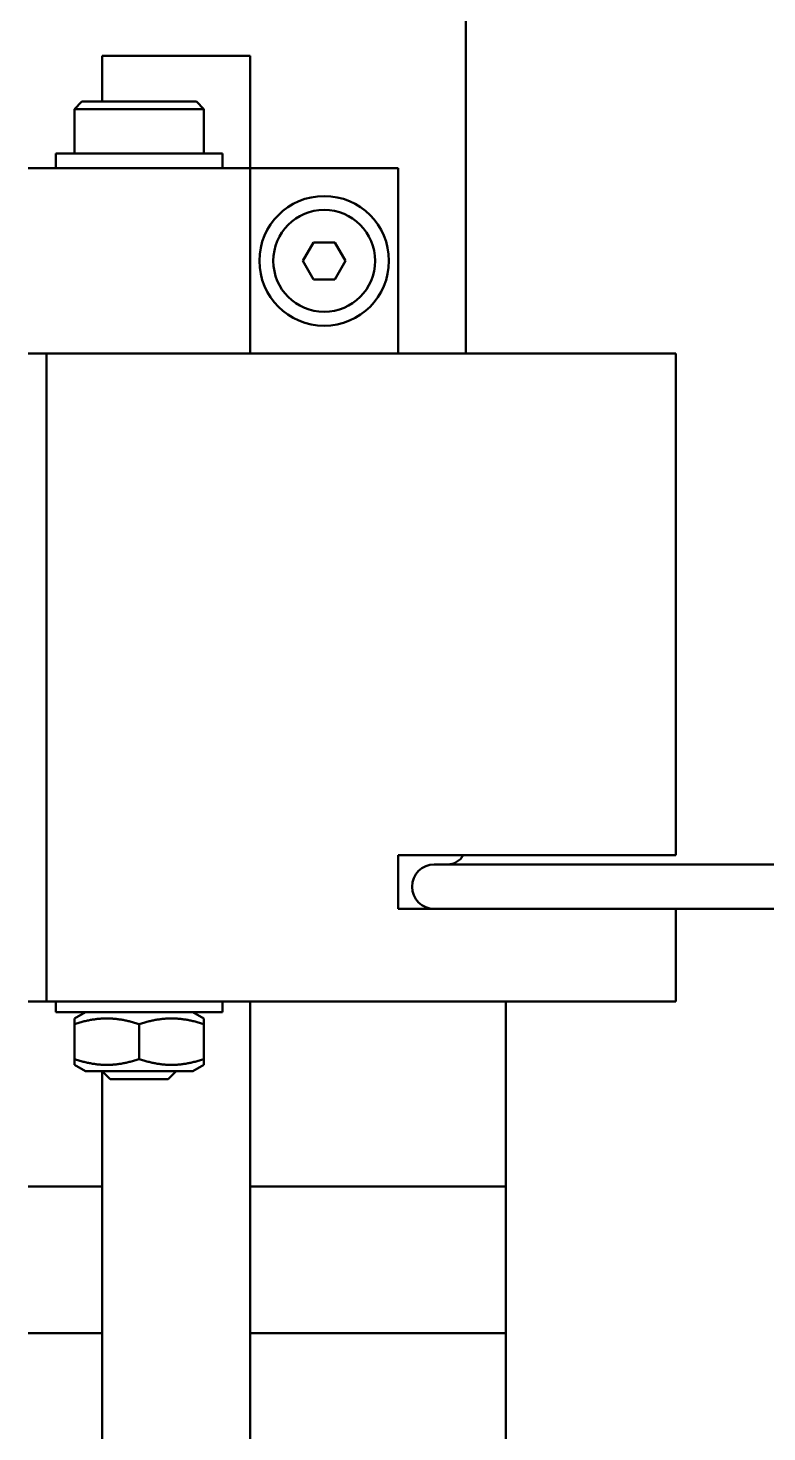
# Model space of a CAD drawing. Header units: millimetres. Extents: x -2015 to 3360, y -4745 to 2376.
# Drawn here: x 2633.4 to 2673.4, y 1659 to 1734.8 of the extents above; entities that cross this region are included whole.
import ezdxf

# ---------------------------------------------------------------- set-up
doc = ezdxf.new("R2010")
doc.units = ezdxf.units.MM
doc.header["$LTSCALE"] = 8
doc.layers.add('Visible (ISO)', color=7, linetype='Continuous', lineweight=50)

msp = doc.modelspace()

# ---------------------------------------------------------------- linework, layer by layer
at = {"layer": 'Visible (ISO)'}
for p, q in [((2657.093, 1803.305), (2657.093, 1717.225)), ((2637.443, 1733.305), (2645.443, 1733.305)), ((2637.443, 1733.305), (2637.443, 1730.825)), ((2645.443, 1733.305), (2645.443, 1727.225)), ((2636.343, 1730.825), (2635.943, 1730.425)), ((2635.943, 1730.425), (2642.943, 1730.425)), ((2635.943, 1730.425), (2635.943, 1728.025)), ((2642.543, 1730.825), (2636.343, 1730.825)), ((2642.543, 1730.825), (2642.943, 1730.425)), ((2642.943, 1730.425), (2642.943, 1728.025)), ((2643.943, 1728.025), (2634.943, 1728.025)), ((2634.943, 1728.025), (2634.943, 1727.225)), ((2643.943, 1728.025), (2643.943, 1727.225)), ((2633.443, 1727.225), (2637.443, 1727.225)), ((2637.443, 1727.225), (2641.443, 1727.225)), ((2641.443, 1727.225), (2645.443, 1727.225)), ((2645.443, 1717.225), (2645.443, 1727.225)), ((2645.943, 1727.225), (2645.443, 1727.225)), ((2652.943, 1727.225), (2645.943, 1727.225)), ((2652.943, 1727.225), (2653.443, 1727.225)), ((2653.443, 1717.225), (2653.443, 1727.225)), ((2648.288, 1722.225), (2648.866, 1723.225)), ((2648.866, 1723.225), (2650.02, 1723.225)), ((2650.02, 1723.225), (2650.598, 1722.225)), ((2648.866, 1721.225), (2648.288, 1722.225)), ((2650.598, 1722.225), (2650.02, 1721.225)), ((2650.02, 1721.225), (2648.866, 1721.225)), ((2633.443, 1717.225), (2634.443, 1717.225)), ((2634.443, 1717.225), (2668.443, 1717.225)), ((2634.443, 1717.225), (2634.443, 1682.225)), ((2668.443, 1717.225), (2668.443, 1690.125)), ((2653.443, 1690.125), (2668.443, 1690.125)), ((2653.443, 1687.225), (2653.443, 1690.125)), ((2655.393, 1689.625), (2656.663, 1689.625)), ((2661.456, 1689.625), (2656.663, 1689.625)), ((2661.456, 1689.625), (2674.424, 1689.625)), ((2664.274, 1687.225), (2653.443, 1687.225)), ((2674.424, 1687.225), (2664.274, 1687.225)), ((2668.443, 1687.225), (2668.443, 1682.225)), ((2634.443, 1682.225), (2633.443, 1682.225)), ((2634.443, 1682.225), (2668.443, 1682.225)), ((2634.943, 1682.225), (2634.943, 1681.655)), ((2643.943, 1682.225), (2643.943, 1681.655)), ((2645.443, 1682.225), (2645.443, 1573.613)), ((2659.25, 1682.225), (2659.25, 1593.788)), ((2643.943, 1681.655), (2634.943, 1681.655)), ((2636.543, 1681.655), (2635.943, 1681.308)), ((2635.943, 1680.996), (2635.943, 1681.308)), ((2635.943, 1679.114), (2635.943, 1680.996)), ((2639.443, 1679.114), (2639.443, 1680.996)), ((2642.343, 1681.655), (2642.943, 1681.308)), ((2642.943, 1681.308), (2642.943, 1680.996)), ((2642.943, 1679.114), (2642.943, 1680.996)), ((2635.943, 1678.801), (2635.943, 1679.114)), ((2636.543, 1678.455), (2635.943, 1678.801)), ((2642.343, 1678.455), (2642.943, 1678.801)), ((2642.943, 1679.114), (2642.943, 1678.801)), ((2636.543, 1678.455), (2642.343, 1678.455)), ((2637.443, 1678.455), (2637.443, 1573.613)), ((2637.873, 1678.025), (2637.443, 1678.455)), ((2641.014, 1678.025), (2637.873, 1678.025)), ((2641.014, 1678.025), (2641.443, 1678.455)), ((2637.443, 1672.225), (2633.443, 1672.225)), ((2659.25, 1672.225), (2645.443, 1672.225)), ((2633.443, 1664.305), (2637.443, 1664.305)), ((2645.443, 1664.305), (2659.25, 1664.305))]:
    msp.add_line(p, q, dxfattribs=at)
for radius in [3.5, 2.75]:
    msp.add_circle((2649.443, 1722.225), radius, dxfattribs=at)
for centre, radius, start, end in [((2656.093, 1690.625), 1, 270, 330), ((2655.393, 1688.425), 1.2, 90, 270)]:
    msp.add_arc(centre, radius, start, end, dxfattribs=at)
for points in [[(2639.443, 1680.996), (2637.693, 1681.579), (2635.943, 1680.996)], [(2642.943, 1680.996), (2641.193, 1681.579), (2639.443, 1680.996)], [(2635.943, 1679.114), (2637.693, 1678.53), (2639.443, 1679.114)], [(2639.443, 1679.114), (2641.193, 1678.53), (2642.943, 1679.114)]]:
    msp.add_rational_spline(points, [1, 1.15470053838, 1], degree=2, dxfattribs=at)

doc.saveas('drawing.dxf')
